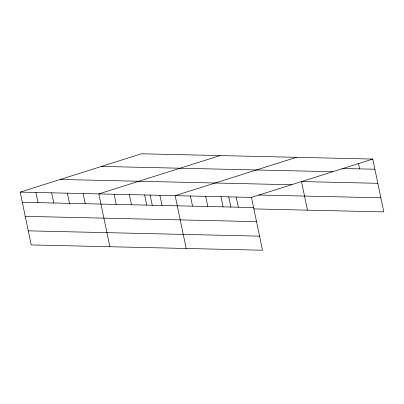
<?xml version="1.0" encoding="UTF-8"?>
<svg xmlns="http://www.w3.org/2000/svg" width="404" height="404" viewBox="0 0 404 404"><rect width="100%" height="100%" fill="white"/><g stroke="black" fill="none" stroke-linecap="round" stroke-linejoin="round"><path stroke-width="0.61" d="M20.2 192.107L251.475 197.399L262.514 250.222L31.234 244.935L20.2 192.107L141.486 153.778L372.766 159.065L383.8 211.893L253.747 208.918M220.119 155.575L98.834 193.905L109.868 246.733M296.445 157.323L175.154 195.652L186.194 248.48M251.475 197.399L372.766 159.065M341.915 168.473L374.887 169.231M101.465 166.423L332.739 171.715M377.831 183.31L301.505 181.563L307.479 210.146M60.226 179.457L291.501 184.749M258.747 195.021L380.861 197.814M22.321 202.273L253.601 207.56M25.265 216.347L256.54 221.639M28.295 230.856L259.57 236.143M358.5 163.499L359.621 168.882M236.214 197.051L238.335 207.212M228.73 196.768L230.901 207.176M220.948 196.697L223.069 206.863M205.681 196.349L207.808 206.515M190.42 196.001L192.541 206.166M159.893 195.304L162.014 205.464M150.096 194.97L152.268 205.378M144.627 194.955L146.748 205.116M129.361 194.607L131.487 204.767M114.1 194.253L116.221 204.419M83.108 193.546L85.229 203.712M67.382 193.188L69.503 203.348M51.651 192.829L53.777 202.99M35.926 192.466L38.052 202.631"/></g></svg>
